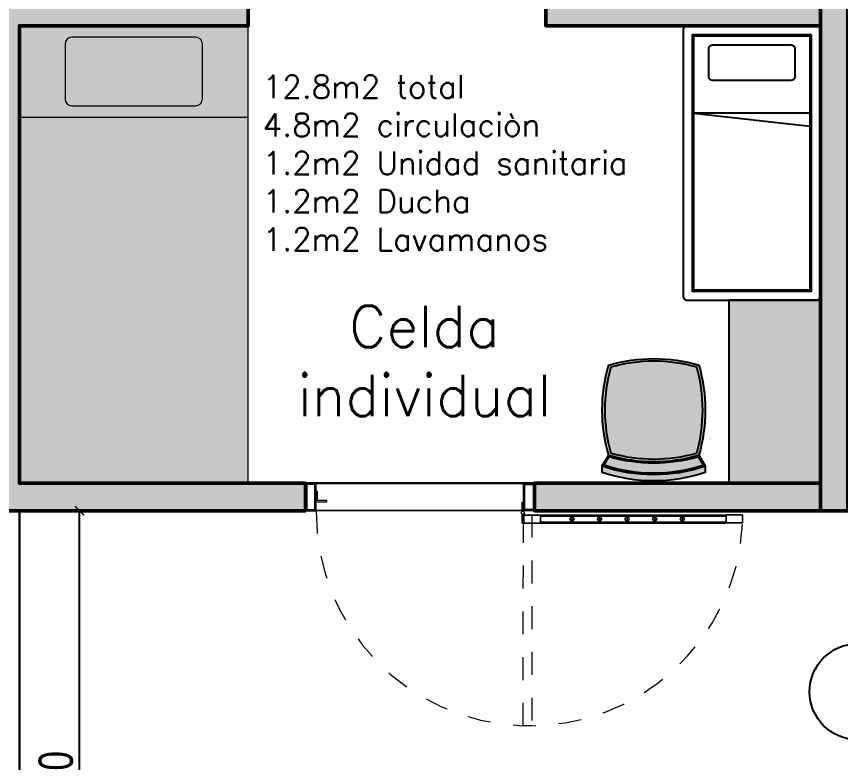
# Model space of a CAD drawing. Header units: metres. Extents: x 167 to 250, y 44 to 219.
# Drawn here: x 175.28 to 178.88, y 117.487 to 120.749 of the extents above; entities that cross this region are included whole.
import ezdxf

# ---------------------------------------------------------------- set-up
doc = ezdxf.new("R2010")
doc.units = ezdxf.units.M
doc.linetypes.add('$0$$7$HIDDEN', pattern=[0.375, 0.25, -0.125])
doc.linetypes.add('HIDDEN', pattern=[9.524999999999999, 6.35, -3.175])
for name, color, linetype, lineweight in [('A-CARP-MET', 166, 'Continuous', 13), ('A-MURO', 7, 'Continuous', 50), ('A-PLAN-3', 146, 'Continuous', 15), ('A-PLAN-ACHU5', 252, 'Continuous', 5), ('A-PROY', 6, 'HIDDEN', 9), ('A-PUER', 36, 'Continuous', 13), ('muros', 5, 'Continuous', 25)]:
    doc.layers.add(name, color=color, linetype=linetype, lineweight=lineweight)
doc.layers.add('A_MOBILIARIO', color=8, linetype='Continuous')
doc.layers.add('A_TEXTO', color=130, linetype='Continuous')
doc.styles.add('CORDENADAS', font='romans.shx', dxfattribs={"height": 1})
doc.styles.add('ING_75', font='swisscl.ttf', dxfattribs={"height": 0.15})
doc.dimstyles.new('ESC_1_75_ING', dxfattribs={"dimtxt": 0.15, "dimasz": 0.04, "dimexe": 0, "dimexo": 0, "dimgap": 0.0263, "dimtad": 1, "dimzin": 4, "dimdsep": 46, "dimtxsty": 'ING_75', "dimblk": 'ARCHTICK', "dimcen": 0.06, "dimse1": 1, "dimse2": 1, "dimclrd": 256, "dimclre": 2, "dimclrt": 1, "dimadec": 0, "dimazin": 0, "dimtfac": 1, "dimtix": 1, "dimtmove": 2, "dimatfit": 3, "dimldrblk": 'ARCHTICK', "dimfxl": 0, "dimtvp": 1.75, "dimtolj": 1, "dimtzin": 4, "dimarcsym": 0})

# ---------------------------------------------------------------- blocks, each defined once
blk = doc.blocks.new('Camastro sencillo')
at = {"true_color": 0xf2f2f2}
h = blk.add_hatch(color=7, dxfattribs=at)
h.dxf.hatch_style = 1
h.paths.add_polyline_path([(96.35373912448586, -6.714981265780494), (96.35373912448586, -4.714981265780494), (95.35373830660356, -4.714981347569534), (95.35373830660356, -6.714981347569534)])
at = {"layer": 'A-PLAN-3'}
blk.add_lwpolyline([(96.35373912448586, -6.714981265780494), (96.35373912448586, -4.714981265780494), (95.35373830660356, -4.714981347569534), (95.35373830660356, -6.714981347569534)], close=True, dxfattribs=at)
blk.add_lwpolyline([(95.5537475599021, -4.794980831002846), (95.5537475599021, -5.034980831002628, 0.414213562373095), (95.58374755990208, -5.064980831002828), (96.12374755990204, -5.064980831002828, 0.414213562373095), (96.15374755990224, -5.034980831002628), (96.15374755990224, -4.794980831002846, 0.414213562373095), (96.12374755990204, -4.764980831002646), (95.58374755990208, -4.764980831002646, 0.414213562373095)], format="xyb", close=True, dxfattribs=at)
blk.add_lwpolyline([(95.35374755990202, -5.114980831002555), (96.35373912448586, -5.114980831002555)], dxfattribs=at)
blk = doc.blocks.new('987dfg')
at = {"linetype": 'Continuous', "lineweight": 0}
blk.add_circle((-0.05049721979958122, -0.008753572488785721), 0.006794173723354803, dxfattribs=at)
at = {"layer": 'A-CARP-MET', "linetype": 'Continuous', "lineweight": 0}
for p, q in [((-0.04802906744589563, -0.0174193381292298), (-0.0480741938445135, -0.05450203006716947)), ((-0.04802906744589563, -0.0174193381292298), (0.02612836343723757, -0.01741933812900243)), ((-0.04656233891046213, -0.01893121569491996), (-0.04656233891046213, -0.05300875052034826)), ((-0.04656233891046213, -0.01893121569491996), (0.02461648587132004, -0.01893121569446521)), ((0.02461648587132004, -0.01893121569446521), (0.02461648587177478, -0.05300875051989351)), ((0.02612836343723757, -0.01741933812900243), (0.02612836343723757, -0.05452062808581104)), ((0.1550660409275224, -0.03596998310740673), (0.1727355302696196, -0.03596998310740673)), ((0.1639007855983436, -0.02713523843749499), (0.1639007855983436, -0.04480472777981959)), ((0.2756452332873778, -0.03596998310649724), (0.293314722629475, -0.03596998310695199)), ((0.284479977958199, -0.027135238435676), (0.284479977958199, -0.04480472777777322)), ((0.3962244256472331, -0.03596998310649724), (0.4138939149893304, -0.03596998310649724)), ((0.4050591703180544, -0.02713523843544863), (0.4050591703180544, -0.04480472777754585)), ((0.5168036180070885, -0.03596998310695199), (0.5344731073491857, -0.03596998310717936)), ((0.5256383626783645, -0.02713523843613075), (0.5256383626783645, -0.04480472777777322)), ((0.6373828103669439, -0.03596998310649724), (0.6550522997090411, -0.03596998310649724)), ((0.6462175550382199, -0.02713523843544863), (0.6462175550377651, -0.04480472777754585)), ((0.8357974200862373, -0.0174193381292298), (0.8357974200862373, -0.05452062808603841)), ((0.9099999999998545, -0.01741933812900243), (0.8357974200862373, -0.01741933812900243)), ((0.8373092976521548, -0.01893121569446521), (0.8373092976517, -0.05300875052012088)), ((0.9084881224343917, -0.01893121569491996), (0.8373092976521548, -0.01893121569446521)), ((0.9084881224343917, -0.01893121569491996), (0.908488122433937, -0.05300875052012088)), ((0.9099999999998545, -0.01741933812900243), (0.9099999999998545, -0.05452062808603841)), ((-0.04807421647637966, -0.05452062808626579), (0.02612836343769231, -0.05452062808558367)), ((-0.04656233891046213, -0.05300875052034826), (0.02461648587177478, -0.05300875051989351)), ((0.9099999999998545, -0.05452062808603841), (0.8357974200862373, -0.05452062808581104)), ((0.908488122433937, -0.05300875052012088), (0.8373092976517, -0.05300875052012088))]:
    blk.add_line(p, q, dxfattribs=at)
for points in [[(-0.9528813617430387, 0.1199999999998909), (-0.9999999999881766, 0.1199999999998909), (-0.9999999999881766, 0), (-0.9528813617430387, 0)], [(-0.9587711915237378, 0.1141101702191918), (-0.9941101702074775, 0.1141101702191918), (-0.9941101702074775, 0.005889829780699074), (-0.9587711915237378, 0.005889829780699074)], [(-0.04711863824513784, 0.1199999999998909), (0, 0.1199999999998909), (0, 0), (-0.04711863824513784, 0)], [(-0.04122880846443877, 0.1141101702191918), (-0.005889829780699074, 0.1141101702191918), (-0.005889829780699074, 0.005889829780699074), (-0.04122880846443877, 0.005889829780699074)], [(-0.9528813617430387, 0.03901348310864705), (-0.9068621583901404, 0.03901348310864705), (-0.9068621583901404, 0.04490331288934613), (-0.9469915319623396, 0.04490331288934613), (-0.9469915319623396, 0.08464806975553074), (-0.9528813617430387, 0.08464806975553074)]]:
    blk.add_lwpolyline(points, close=True, dxfattribs=at)
at = {"layer": 'A-CARP-MET', "linetype": 'Continuous', "lineweight": 0, "flags": 128}
for points in [[(-0.05258257613513706, -0.002252912935091445), (-0.05258257613513706, 0.03710128995680861), (-0.04794491489064967, 0.03710128995680861), (-0.04794491489064967, -0.002252912934864071)], [(-0.05266384217338782, -0.01518321093863051), (-0.0526638422020369, -0.05452062808626579), (-0.04807421647637966, -0.05452062808626579), (-0.04802630499398219, -0.01514928854089703)], [(-0.04802630499398219, -0.01514928854089703), (-0.04807421647637966, -0.05452062808626579), (-0.05266384217338782, -0.05452062808626579), (-0.05266377021143853, -0.01519304885687234)]]:
    blk.add_lwpolyline(points, dxfattribs=at)
at = {"layer": 'A-CARP-MET', "linetype": 'Continuous', "lineweight": 0}
for centre in [(0.1639007855987984, -0.03596998310717936), (0.284479977958199, -0.03596998310695199), (0.4050591703185091, -0.03596998310626986), (0.5256383626783645, -0.03596998310695199), (0.6462175550382199, -0.03596998310649724)]:
    blk.add_circle(centre, 0.008834744671074651, dxfattribs=at)
at = {"layer": 'A-PROY', "linetype": '$0$$7$HIDDEN', "lineweight": 0, "ltscale": 0.0075}
blk.add_lwpolyline([(-0.01092777748908702, -0.0174193381292298), (-0.01144935502134103, -0.9400000000000546), (-0.0485506449786044, -0.9400000000000546), (-0.04802906744589563, -0.0174193381292298)], close=True, dxfattribs=at)
blk.add_arc((-0.02073973222559289, -0.00823693052575436), 0.9321780218949176, 179.4937152713148, 356.8167757276705, dxfattribs=at)
at = {"layer": 'A-PUER', "linetype": 'Continuous', "lineweight": 0}
for p, q in [((0.02612836343723757, -0.01741933812900243), (0.8357974200862373, -0.0174193381292298)), ((0.02612836343723757, -0.02321703303960021), (0.8357974200862373, -0.02321703303778122)), ((0.02612836343723757, -0.04872293317475851), (0.8357974200862373, -0.04872293317339427)), ((0.02612836343769231, -0.05452062808558367), (0.8357974200862373, -0.05452062808603841))]:
    blk.add_line(p, q, dxfattribs=at)
blk = doc.blocks.new('CUNA PLANTA')
at = {"layer": 'A_MOBILIARIO'}
for points in [[(3255.237388946033, 1626.784027679317), (3254.067889692112, 1626.784027679317)], [(3254.052639319073, 1626.765634431117), (3254.052639319073, 1626.202420927517)], [(3254.870490600991, 1626.229027679317), (3254.870490600991, 1626.739027679317), (3254.814334207008, 1626.229027679317)], [(3255.252639319072, 1626.202420927517), (3255.252639319072, 1626.765634431117)], [(3255.152875313689, 1626.673499942266), (3255.029994783398, 1626.673499942266)], [(3255.014744410359, 1626.655480609349), (3255.014744410359, 1626.312574749285)], [(3255.168125686727, 1626.312574749285), (3255.168125686727, 1626.655480609349)], [(3255.029994783398, 1626.294555416368), (3255.152875313689, 1626.294555416368)], [(3254.067889692112, 1626.184027679317), (3255.237388946033, 1626.184027679317)]]:
    blk.add_lwpolyline(points, dxfattribs=at)
for points in [[(3255.212639319073, 1626.224027679317), (3255.212639319073, 1626.744027679317), (3254.092639319073, 1626.744027679317), (3254.092639319073, 1626.224027679316)], [(3255.207639319073, 1626.229027679317), (3255.207639319073, 1626.739027679317), (3254.097639319073, 1626.739027679317), (3254.097639319073, 1626.229027679316)]]:
    blk.add_lwpolyline(points, close=True, dxfattribs=at)
for centre, start, end in [((3254.071130930399, 1626.76582138873), 100.0945216386392, 180.5792635905284), ((3255.234147707746, 1626.76582138873), 359.4207364094715, 79.90547836137864), ((3255.033236021685, 1626.655293651678), 100.0945216386392, 180.5792635905284), ((3255.149634075402, 1626.655293651678), 359.4207364094715, 79.90547836137864), ((3255.033236021685, 1626.312761706956), 179.4207364094766, 259.9054783613586), ((3255.149634075402, 1626.312761706956), 280.0945216386195, 0.5792635905234478), ((3254.071130930399, 1626.202233969904), 179.4207364094766, 259.9054783613586), ((3255.234147707746, 1626.202233969904), 280.0945216386214, 0.5792635905234415)]:
    blk.add_arc(centre, 0.01849255641045999, start, end, dxfattribs=at)
blk = doc.blocks.new('SILLASASASA')
at = {"layer": 'A_MOBILIARIO', "true_color": 0xffffff}
h = blk.add_hatch(color=7, dxfattribs=at)
h.dxf.hatch_style = 1
edge = h.paths.add_edge_path()
edge.add_arc((3028.326373051444, 1145.720623481861), 0.7031250000020737, 73.739795291691, 106.260204708309, ccw=False)
edge.add_line((3028.523248051444, 1146.395623481863), (3028.570651011075, 1146.423748481862))
edge.add_line((3028.570651011075, 1146.423748481862), (3028.598776011075, 1146.423748481862))
edge.add_arc((3027.932623051444, 1146.198748481862), 0.7031249999999879, -18.662924884937013, 18.662924884954577, ccw=False)
edge.add_line((3028.598776011075, 1145.973748481862), (3028.570651011075, 1145.973748481862))
edge.add_line((3028.570651011075, 1145.973748481862), (3028.523248051444, 1146.001873481862))
edge.add_arc((3028.326373051444, 1146.676873481864), 0.7031250000020737, 253.739795291691, 286.260204708309, ccw=False)
edge.add_arc((3028.804498051445, 1146.198748481862), 0.7031250000015734, 163.7397952916806, 196.2602047083016, ccw=False)
at = {"color": 251}
for points in [[(3028.138592923644, 1146.010968354064, 0.1382993637587386), (3028.514153179243, 1146.010968354064, 0.1382993637587905), (3028.514153179243, 1146.386528609662, 0.1382993637587402), (3028.138592923644, 1146.386528609662, 0.13829936375876)], [(3028.567514835945, 1146.415347174081, -0.1592032488579813), (3028.567514835945, 1145.982149789643), (3028.529857344295, 1146.004492634075, 0.1397162940437601), (3028.529857344295, 1146.393004329649)]]:
    blk.add_lwpolyline(points, format="xyb", close=True, dxfattribs=at)
for centre, radius, start, end in [((3027.904498051443, 1146.198748481863), 0.7031250000012629, 341.3370751150412, 18.66292488495881), ((3027.848248051443, 1146.198748481863), 0.7031250000012573, 343.7397952917026, 16.26020470829737)]:
    blk.add_arc(centre, radius, start, end, dxfattribs=at)
at = {"layer": 'A_MOBILIARIO'}
blk.add_lwpolyline([(3028.129498051443, 1146.395623481863, -0.1428571428571262), (3028.523248051444, 1146.395623481863), (3028.570651011075, 1146.423748481862), (3028.598776011075, 1146.423748481862, -0.1643201794182411), (3028.598776011075, 1145.973748481862), (3028.570651011075, 1145.973748481862), (3028.523248051444, 1146.001873481862, -0.1428571428571262), (3028.129498051443, 1146.001873481862, -0.1428571428571391)], format="xyb", close=True, dxfattribs=at)
blk = doc.blocks.new('_ArchTick')
at = {"color": 0, "linetype": 'ByBlock', "const_width": 0.15}
blk.add_lwpolyline([(-0.5, -0.5), (0.5, 0.5)], dxfattribs=at)
blk = doc.blocks.new('*D862')
at = {"layer": 'Defpoints', "color": 0, "transparency": 16777216}
for p in [(175.2929024565185, 118.5882051538645), (175.5563488739326, 118.5882051538645), (175.2929024566252, 116.1882051921227)]:
    blk.add_point(p, dxfattribs=at)
at = {"layer": 'muros', "lineweight": -2, "transparency": 16777216}
blk.add_line((175.5563488739326, 116.1882051921227), (175.5563488739326, 118.5882051538645), dxfattribs=at)
at = {"layer": 'muros', "lineweight": -2, "transparency": 16777216, "xscale": 0.04, "yscale": 0.04, "zscale": 0.04}
for p, rotation in [((175.5563488739326, 118.5882051538645), 90), ((175.5563488739326, 116.1882051921227), 270)]:
    blk.add_blockref('_ArchTick', p, dxfattribs=dict(at, rotation=rotation))
at = {"layer": 'muros', "color": 1, "transparency": 16777216, "insert": (175.4532303942472, 117.3882051729935), "char_height": 0.15, "attachment_point": 5, "rotation": 90, "style": 'ING_75'}
blk.add_mtext('\\A1;2.40', dxfattribs=at)

msp = doc.modelspace()

# ---------------------------------------------------------------- hatches: boundary and pattern name
at = {"layer": 'A-PLAN-ACHU5'}
h = msp.add_hatch(dxfattribs=at)
h.set_pattern_fill('AR-CONC', color=256, scale=0.0005, angle=360)
h.set_pattern_definition([(49.99999999999999, (148.5567983522446, 372.5252429962563), (0.09109233449800201, -0.007969542769451585), [0.009525, -0.104775]), (355, (148.5567983522446, 372.5252429962563), (-0.01762171071248462, 0.09552842261951758), [0.00762, -0.08382029208500001]), (100.4514447, (148.5643893557449, 372.5245788695063), (0.07347062354517667, 0.08755887595609754), [0.008095004399999977, -0.08904512229999981]), (46.18419999999998, (148.5567983522446, 372.5506429962559), (0.135539520446065, -0.02102116396636363), [0.01428749999999998, -0.1571624999999996]), (96.63555760999992, (148.5680933022445, 372.5488912462558), (0.1187020670257516, 0.1237130622988607), [0.01214251157, -0.13356780408]), (351.18415117, (148.5567983522446, 372.5506429962559), (0.1187020670324886, 0.1237130622927663), [0.011429983535, -0.12572986596]), (20.99999999999995, (148.5694983522449, 372.5442929962562), (0.07580719563456623, -0.05113259909354385), [0.009524999999999999, -0.104775]), (326.0000000000001, (148.5694983522449, 372.5442929962562), (0.03090101417382358, 0.09209398306115962), [0.00762, -0.08381999999999999]), (71.45144499999996, (148.5758156185448, 372.5400319463058), (0.1067082096393581, 0.04096138444295257), [0.00809500439999998, -0.08904496879999983]), (37.49999999999994, (148.5567983522446, 372.5252429962563), (0.001544301625295928, 0.04227751943657655), [0, -0.082804, 0, -0.08509, 0, -0.0841375]), (7.499999999999875, (148.5567983522446, 372.5252429962563), (0.03340983125515289, 0.05009028740905975), [0, -0.04851399999999999, 0, -0.080899, 0, -0.03206750000000001]), (327.5, (148.5284773522449, 372.5252429962563), (0.06779529758343569, -0.002864371996336754), [0, -0.03175, 0, -0.09906000000000001, 0, -0.131445]), (317.4999999999999, (148.5157773522446, 372.5252429962563), (0.07406459069300902, 0.01271324551666648), [0, -0.041275, 0, -0.065786, 0, -0.093345])])
h.paths.add_polyline_path([(177.5929024566244, 120.7081985892148), (178.7929024566247, 120.7082051538644), (178.7929024566247, 118.7082051538644), (177.5429024566188, 118.7082051538644), (177.5429024566188, 118.5882051538642), (178.9129024566246, 118.5882051538645), (178.9129024566246, 121.9482051538644), (177.7129024566248, 121.9482051538644), (177.7129024566248, 122.880366860076), (177.2429050832347, 122.880366860076), (177.2429050832347, 122.7603668600761), (177.5929024566244, 122.7601752869223), (177.5929024566244, 121.8282051538645), (178.7929024566247, 121.8282051538645), (178.7929024566247, 120.8282051538645), (177.5929024566244, 120.8281985892147)])
h.paths.add_polyline_path([(176.89290352842, 122.7603653267677), (177.0929039573002, 122.7603642108554), (177.0929039573002, 122.8803642108553), (176.89290352842, 122.8803653267678)])
h.paths.add_polyline_path([(176.54290238456, 122.7603628250474), (176.7429028134402, 122.7603617091349), (176.7429028134402, 122.8803617091351), (176.54290238456, 122.8803628250473)])
h.paths.add_polyline_path([(176.1929012406999, 122.7603603233269), (176.3929016695797, 122.7603592074147), (176.3929016695797, 122.8803592074146), (176.1929012406999, 122.8803603233268)], flags=17)
h.paths.add_polyline_path([(175.1729024566248, 118.5882051538645), (176.5429024566306, 118.5882051538642), (176.5429024566306, 118.7082051538644), (175.2929024566247, 118.7082051538644), (175.2929024566247, 120.7082051538644), (176.2929024566247, 120.7082055396579), (176.2929024566247, 120.8282055396578), (175.2929024566247, 120.8282051538645), (175.2929024566247, 122.7603668600761), (176.0428997391209, 122.7603668600761), (176.0428997391209, 122.880366860076), (175.1729024566248, 122.880366860076)])
h = msp.add_hatch(dxfattribs=at)
h.set_pattern_fill('AR-CONC', color=256, scale=0.0005, angle=360)
h.set_pattern_definition([(49.99999999999999, (156.0367983522442, 372.5252429962568), (0.09109233449800201, -0.007969542769451585), [0.009525, -0.104775]), (355, (156.0367983522442, 372.5252429962568), (-0.01762171071248462, 0.09552842261951758), [0.00762, -0.08382029208500001]), (100.4514447, (156.0443893557444, 372.5245788695067), (0.07347062354517667, 0.08755887595609754), [0.008095004399999977, -0.08904512229999981]), (46.18419999999998, (156.0367983522442, 372.5506429962563), (0.135539520446065, -0.02102116396636363), [0.01428749999999998, -0.1571624999999996]), (96.63555760999992, (156.0480933022445, 372.5488912462563), (0.1187020670257516, 0.1237130622988607), [0.01214251157, -0.13356780408]), (351.18415117, (156.0367983522442, 372.5506429962563), (0.1187020670324886, 0.1237130622927663), [0.011429983535, -0.12572986596]), (20.99999999999995, (156.0494983522444, 372.5442929962567), (0.07580719563456623, -0.05113259909354385), [0.009524999999999999, -0.104775]), (326.0000000000001, (156.0494983522444, 372.5442929962567), (0.03090101417382358, 0.09209398306115962), [0.00762, -0.08381999999999999]), (71.45144499999996, (156.0558156185443, 372.5400319463063), (0.1067082096393581, 0.04096138444295257), [0.00809500439999998, -0.08904496879999983]), (37.49999999999994, (156.0367983522442, 372.5252429962568), (0.001544301625295928, 0.04227751943657655), [0, -0.082804, 0, -0.08509, 0, -0.0841375]), (7.499999999999875, (156.0367983522442, 372.5252429962568), (0.03340983125515289, 0.05009028740905975), [0, -0.04851399999999999, 0, -0.080899, 0, -0.03206750000000001]), (327.5, (156.0084773522444, 372.5252429962568), (0.06779529758343569, -0.002864371996336754), [0, -0.03175, 0, -0.09906000000000001, 0, -0.131445]), (317.4999999999999, (155.9957773522442, 372.5252429962568), (0.07406459069300902, 0.01271324551666648), [0, -0.041275, 0, -0.065786, 0, -0.093345])])
h.paths.add_polyline_path([(180.1129024566249, 120.7081985892146), (178.9129024566246, 120.7082051538641), (178.9129024566246, 118.7082051538641), (180.1629024566305, 118.7082051538641), (180.1629024566305, 118.588205153864), (178.7929024566247, 118.5882051538642), (178.7929024566247, 121.9482051538641), (179.9929024566245, 121.9482051538641), (179.9929024566245, 122.8803668600758), (180.4628998300145, 122.8803668600758), (180.4628998300145, 122.7603668600759), (180.1129024566249, 122.760175286922), (180.1129024566249, 121.8282051538642), (178.9129024566246, 121.8282051538642), (178.9129024566246, 120.8282051538642), (180.1129024566249, 120.8281985892145)])
h.paths.add_polyline_path([(180.8129013848293, 122.7603653267674), (180.612900955949, 122.7603642108552), (180.612900955949, 122.8803642108551), (180.8129013848293, 122.8803653267676)])
h.paths.add_polyline_path([(181.1629025286893, 122.7603628250472), (180.9629020998091, 122.7603617091347), (180.9629020998091, 122.8803617091348), (181.1629025286893, 122.8803628250471)])
h.paths.add_polyline_path([(181.5129036725493, 122.7603603233267), (181.3129032436696, 122.7603592074145), (181.3129032436696, 122.8803592074144), (181.5129036725493, 122.8803603233266)], flags=17)
h.paths.add_polyline_path([(182.5329024566245, 118.5882051538642), (181.1629024566187, 118.588205153864), (181.1629024566187, 118.7082051538641), (182.4129024566246, 118.7082051538641), (182.4129024566246, 120.7082051538641), (181.4129024566246, 120.7082055396577), (181.4129024566246, 120.8282055396576), (182.4129024566246, 120.8282051538642), (182.4129024566246, 122.7603668600759), (181.6629051741284, 122.7603668600759), (181.6629051741284, 122.8803668600758), (182.5329024566245, 122.8803668600758)])
at = {"layer": 'A_MOBILIARIO', "true_color": 0xffffff}
h = msp.add_hatch(color=7, dxfattribs=at)
h.dxf.hatch_style = 1
h.paths.add_polyline_path([(178.7929022748826, 119.5082051538648), (178.3929023657533, 119.5082051538648), (178.3929023657533, 118.7082051538644), (178.7929024566247, 118.7082051538644)])

# ---------------------------------------------------------------- linework, layer by layer
at = {"color": 3, "const_width": 0.01}
msp.add_lwpolyline([(175.2929024566247, 118.7082051538644), (178.7929024566247, 118.7082051538644), (178.7929024566247, 120.7082051538644), (177.5929024566244, 120.7082051538644), (177.5929024566244, 120.8282051538645), (178.7929024566247, 120.8282051538645), (178.7929024566247, 121.8282051538645), (177.5929024566244, 121.8282051538645), (177.5929024566244, 122.7603668600761), (175.2929024566247, 122.7603668600761), (175.2929024566247, 120.8282051538645), (176.2929024566247, 120.8282051538645), (176.2929024566247, 120.7082051538644), (175.2929024566247, 120.7082051538644)], close=True, dxfattribs=at)
at = {"layer": 'A-MURO'}
for points in [[(176.0428997391209, 122.880366860076), (175.1729024566248, 122.880366860076), (175.1729024566248, 118.5882051538645), (176.5429024566306, 118.5882051538642), (176.5429024566306, 118.7082051538644), (175.2929024566247, 118.7082051538644), (175.2929024566247, 120.7082051538644), (176.2929024566247, 120.7082051538644), (176.2929024566247, 120.8282051538645), (175.2929024566247, 120.8282051538645), (175.2929024566247, 122.7603668600761), (176.0428997391209, 122.7603668600761), (176.0428997391209, 122.8805915768389)], [(177.2429050832347, 122.7603667781602), (177.2429050832347, 122.880366860076), (177.7129024566248, 122.880366860076), (177.7129024566248, 121.9482051538644), (178.9129024566246, 121.9482051538644), (178.9129024566246, 118.5882051538645), (177.5429024566188, 118.5882051538642), (177.5429024566188, 118.7082051538644), (178.7929024566247, 118.7082051538644), (178.7929024566247, 120.7082051538644), (177.5929024566244, 120.7081985892148), (177.5929024566244, 120.8281985892147), (178.7929024566247, 120.8282051538645), (178.7929024566247, 121.8282051538645), (177.5929024566244, 121.8282051538645), (177.5929024566244, 122.7601752869223), (177.2429050832347, 122.7603668600761)], [(180.4628998300145, 122.76036677816), (180.4628998300145, 122.8803668600758), (179.9929024566245, 122.8803668600758), (179.9929024566245, 121.9482051538641), (178.7929024566247, 121.9482051538641), (178.7929024566247, 118.5882051538642), (180.1629024566305, 118.588205153864), (180.1629024566305, 118.7082051538641), (178.9129024566246, 118.7082051538641), (178.9129024566246, 120.7082051538641), (180.1129024566249, 120.7081985892146), (180.1129024566249, 120.8281985892145), (178.9129024566246, 120.8282051538642), (178.9129024566246, 121.8282051538642), (180.1129024566249, 121.8282051538642), (180.1129024566249, 122.760175286922), (180.4628998300145, 122.7603668600759)]]:
    msp.add_lwpolyline(points, dxfattribs=at)
at = {"layer": 'A_MOBILIARIO'}
msp.add_lwpolyline([(178.7929022748826, 119.5082051538648), (178.3929023657533, 119.5082051538648), (178.3929023657533, 118.7082051538644), (178.7929024566247, 118.7082051538644)], close=True, dxfattribs=at)
at = {"layer": 'muros', "color": 114, "true_color": 0x139b48}
msp.add_line((175.2929024566251, 113.3754693903078), (175.2929024566251, 118.5882051538645), dxfattribs=at)
at = {"layer": 'muros', "color": 242, "true_color": 0xcd2027}
msp.add_lwpolyline([(215.7247543084748, 116.1882051921226), (215.7247543084748, 118.5903667782854), (175.2929024566251, 118.5882051538645), (175.2929024566251, 116.1882051921226), (180.9529024555054, 116.1882051837515), (180.9529024555054, 116.1882051837516), (195.2434272719283, 116.1882051837514), (195.2434272719283, 116.1882051538641), (215.7247543084748, 116.1882051921226)], dxfattribs=at)
at = {"layer": 'muros', "color": 4}
msp.add_circle((178.9547486955099, 117.7966920950046), 0.2096820592021231, dxfattribs=at)

# ---------------------------------------------------------------- block references
at = {"color": 3}
msp.add_blockref('Camastro sencillo', (79.93916415002104, 125.4231864196449), dxfattribs=at)
at = {"layer": 'A_MOBILIARIO'}
for name, p, rotation in [('CUNA PLANTA', (1804.976930135942, -3134.544434165207), 90.00000000000001), ('SILLASASASA', (-968.1342211003243, 3147.354450728285), 270)]:
    msp.add_blockref(name, p, dxfattribs=dict(at, rotation=rotation))
msp.add_blockref('987dfg', (177.5429024566188, 118.5882051538645), dxfattribs=at)

# ---------------------------------------------------------------- texts
at = {"layer": 'A_TEXTO', "insert": (176.3558401893295, 120.4915907156459), "char_height": 0.1, "attachment_point": 1, "style": 'CORDENADAS'}
msp.add_mtext_dynamic_manual_height_columns('12.8m2 total\\P4.8m2 circulaciòn\\P1.2m2 Unidad sanitaria\\P1.2m2 Ducha\\P1.2m2 Lavamanos', width=1.786714285714285, gutter_width=10.7189543030325, heights=[0], dxfattribs=at)
at = {"layer": 'A_TEXTO', "color": 1, "insert": (176.4631220699507, 119.4845979058469), "char_height": 0.1810289480162841, "attachment_point": 1, "style": 'CORDENADAS'}
msp.add_mtext_dynamic_manual_height_columns('\\pxqc;Celda \\Pindividual', width=1.200049516826044, gutter_width=9.051447400814206, heights=[0], dxfattribs=at)

# ---------------------------------------------------------------- dimensions: what is measured, and where the dimension line sits
at = {"layer": 'muros', "color": 114, "true_color": 0x139b48}
dim = msp.add_linear_dim(base=(175.5563488739326, 118.5882051538645), p1=(175.2929024566251, 116.1882051921226), p2=(175.2929024565184, 118.5882051538645), angle=90, dimstyle='ESC_1_75_ING', dxfattribs=at)
dim.commit()
dim.dimension.update_dxf_attribs({"geometry": '*D862', "text_midpoint": (175.4532303942472, 117.3882051729935)})

doc.saveas('drawing.dxf')
